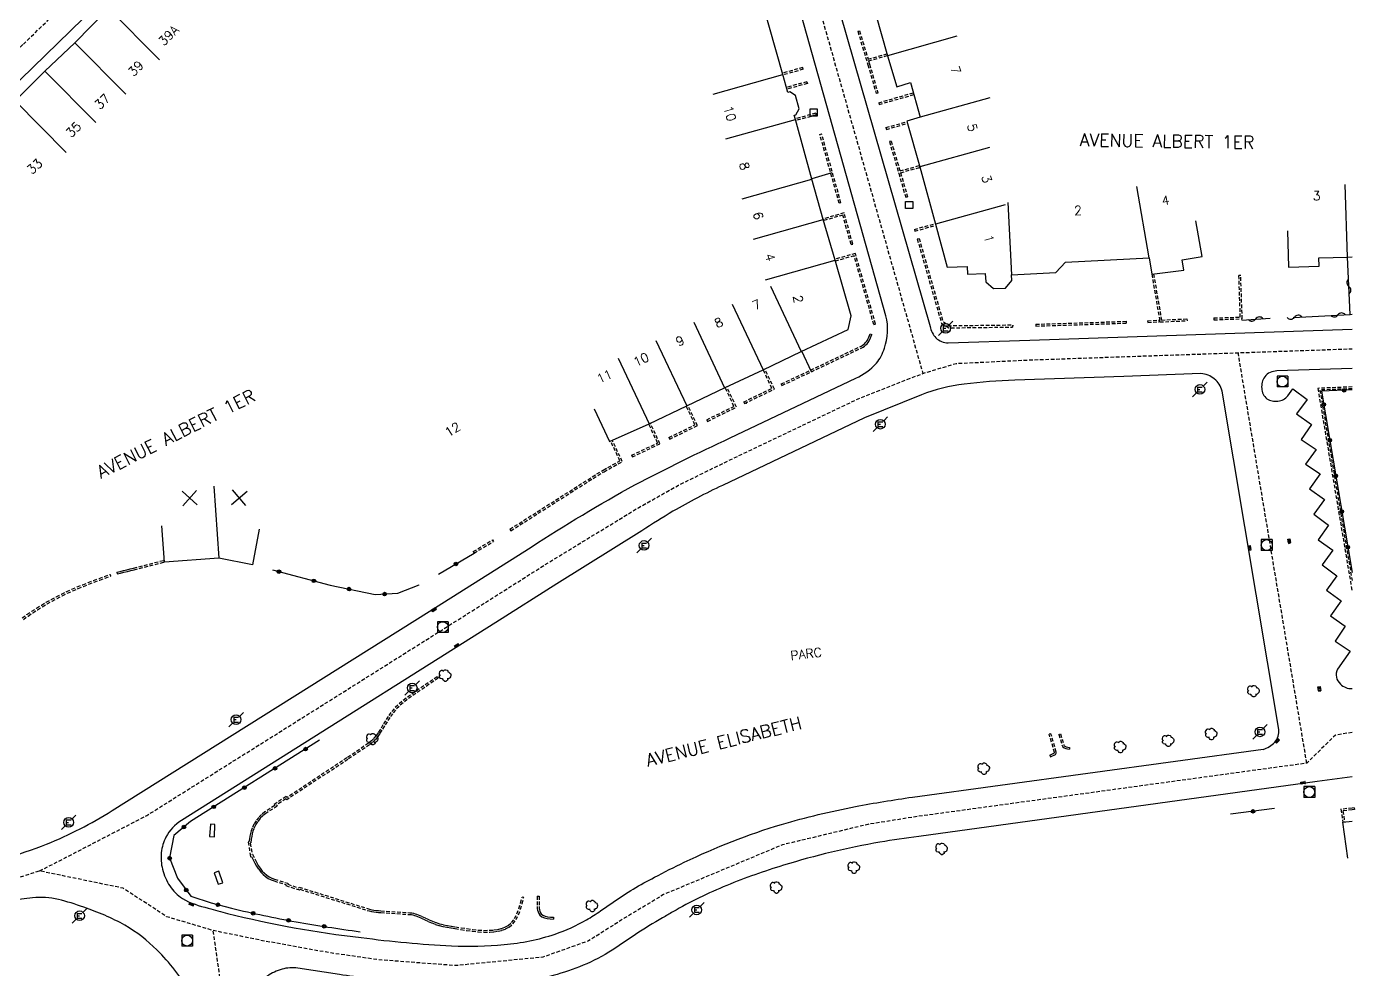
# Model space of a CAD drawing. Header units: millimetres. Extents: x 126000 to 127000, y 153000 to 154000.
# Drawn here: x 126816.8 to 127000.3, y 153657 to 153787.3 of the extents above; entities that cross this region are included whole.
import ezdxf
from ezdxf.enums import TextEntityAlignment as Align

# ---------------------------------------------------------------- set-up
doc = ezdxf.new("R2010")
doc.units = ezdxf.units.MM
doc.linetypes.add('DASHED', pattern=[0.75, 0.5, -0.25])
doc.layers.get('0').update_dxf_attribs({"linetype": 'CONTINUOUS'})
for name, color, linetype in [('W0001', 6, 'DASHED'), ('W0008', 7, 'CONTINUOUS'), ('W0100', 7, 'CONTINUOUS'), ('W0112', 1, 'DASHED'), ('W0300', 7, 'CONTINUOUS'), ('W0310', 3, 'CONTINUOUS'), ('W0322', 7, 'CONTINUOUS'), ('W0400', 7, 'CONTINUOUS'), ('W0420', 7, 'CONTINUOUS'), ('W0471', 7, 'CONTINUOUS'), ('W0984', 7, 'CONTINUOUS'), ('W0989', 7, 'CONTINUOUS'), ('W0991', 7, 'CONTINUOUS'), ('W1102', 7, 'CONTINUOUS')]:
    doc.layers.add(name, color=color, linetype=linetype)
doc.styles.get("Standard").update_dxf_attribs({"font": 'romans.shx', "width": 0.85})

# ---------------------------------------------------------------- blocks, each defined once
blk = doc.blocks.new('t322o')
at = {"color": 0, "linetype": 'Continuous'}
for radius in [0.25, 0.15]:
    blk.add_circle((0, 0), radius, dxfattribs=at)
blk = doc.blocks.new('t310o')
at = {"color": 0, "linetype": 'Continuous'}
for centre, start, end in [((-0.5, 0.38), 216.8699, 323.1304), ((0.5, -0.37), 36.8699, 143.1303)]:
    blk.add_arc(centre, 0.625, start, end, dxfattribs=at)
blk = doc.blocks.new('t991o')
at = {"color": 0, "linetype": 'Continuous'}
for p, q in [((-1, 1), (1, -1)), ((-1, -1), (1, 1))]:
    blk.add_line(p, q, dxfattribs=at)
blk = doc.blocks.new('t112o')
at = {"color": 0, "linetype": 'Continuous'}
for p, q in [((-0.5, 0.5), (0.5, 0.5)), ((-0.5, -0.5), (-0.5, 0.5)), ((0.5, 0.5), (0.5, -0.5)), ((0.5, -0.5), (-0.5, -0.5))]:
    blk.add_line(p, q, dxfattribs=at)
blk = doc.blocks.new('T471')
for p, q in [((-0.333334, 0.333334), (-0.333334, -0.333334)), ((-0.333334, 0.333334), (0.333334, 0.333334)), ((-0.333334, 0), (0, 0)), ((0.500001, 0.500001), (1.000002, 1.000002)), ((-0.500001, -0.500001), (-1.000002, -1.000002)), ((-0.333334, -0.333334), (0.333334, -0.333334))]:
    blk.add_line(p, q)
blk.add_ellipse((0, 0), major_axis=(0.471405, 0.471405), ratio=1, start_param=5.4977871438, end_param=11.780972451)
blk = doc.blocks.new('T420')
for p, q in [((0.75, 0.75), (-0.75, 0.75)), ((-0.75, 0.75), (-0.75, -0.75)), ((0.75, 0.75), (0.75, -0.75)), ((0.75, -0.75), (-0.75, -0.75))]:
    blk.add_line(p, q)
blk.add_ellipse((0, 0), major_axis=(-0.53, 0.53), ratio=1, start_param=3.926991, end_param=10.210176)
blk = doc.blocks.new('T300')
for p, q in [((-0.8, 0.51), (-0.86, 0.34)), ((-0.86, 0.34), (-0.86, 0.17)), ((-0.86, 0.17), (-0.74, 0.06)), ((-0.69, 0.63), (-0.8, 0.51)), ((-0.8, -0.06), (-0.74, 0.06)), ((-0.74, 0.06), (-0.69, 0.11)), ((-0.57, 0.69), (-0.69, 0.63)), ((-0.46, 0.69), (-0.57, 0.69)), ((-0.29, 0.63), (-0.46, 0.69)), ((-0.29, 0.63), (-0.17, 0.74)), ((-0.23, 0.57), (-0.29, 0.63)), ((-0.17, 0.74), (-0.06, 0.8)), ((-0.06, 0.8), (0.06, 0.8)), ((0.06, 0.8), (0.23, 0.74)), ((0.23, 0.74), (0.34, 0.63)), ((0.34, 0.63), (0.4, 0.51)), ((0.46, 0.46), (0.34, 0.46)), ((0.4, 0.51), (0.4, 0.46)), ((0.57, 0.4), (0.46, 0.46)), ((0.57, 0.4), (0.69, 0.29)), ((0.69, 0.29), (0.74, 0.17)), ((0.74, 0.06), (0.69, -0.17)), ((0.74, 0.17), (0.74, 0.06)), ((-0.8, -0.17), (-0.8, -0.06)), ((-0.8, -0.23), (-0.8, -0.17)), ((-0.74, -0.34), (-0.8, -0.23)), ((-0.69, -0.4), (-0.74, -0.34)), ((-0.51, -0.46), (-0.69, -0.4)), ((-0.4, -0.46), (-0.51, -0.46)), ((-0.4, -0.46), (-0.34, -0.46)), ((-0.34, -0.46), (-0.34, -0.4)), ((-0.34, -0.51), (-0.34, -0.46)), ((-0.29, -0.63), (-0.34, -0.51)), ((-0.17, -0.74), (-0.29, -0.63)), ((-0.06, -0.8), (-0.17, -0.74)), ((0.06, -0.8), (-0.06, -0.8)), ((0.17, -0.74), (0.06, -0.8)), ((0.23, -0.69), (0.17, -0.74)), ((0.29, -0.46), (0.23, -0.46)), ((0.29, -0.63), (0.23, -0.69)), ((0.46, -0.4), (0.29, -0.46)), ((0.34, -0.51), (0.29, -0.63)), ((0.34, -0.51), (0.34, -0.46)), ((0.57, -0.34), (0.46, -0.4)), ((0.63, -0.29), (0.57, -0.34)), ((0.69, -0.17), (0.63, -0.29))]:
    blk.add_line(p, q)
blk = doc.blocks.new('T400')
for p, q in [((-0.15, 0.3), (0.15, 0.3)), ((-0.15, -0.25), (-0.15, 0.3)), ((-0.15, 0.15), (0.15, 0.15)), ((-0.15, 0), (0.15, 0)), ((0.15, 0.3), (0.15, -0.25)), ((-0.15, -0.15), (0.15, -0.15)), ((-0.15, -0.25), (-0.15, -0.3)), ((-0.15, -0.3), (0.15, -0.3)), ((0.15, -0.3), (0.15, -0.25))]:
    blk.add_line(p, q)

msp = doc.modelspace()

# ---------------------------------------------------------------- linework, layer by layer
at = {"layer": 'W0001'}
msp.add_lwpolyline([(126737.63, 153715.84), (126746.59, 153722.92), (126753.47, 153727.41), (126759.89, 153731.78), (126772.96, 153742.75), (126784.72, 153754.01), (126801.43, 153770.26), (126816.33, 153784.82), (126832.02, 153800.09), (126843.35, 153810.89), (126850.96, 153817.35), (126865.5, 153827.41), (126875.75, 153832.81), (126902.48, 153844.99), (126909.99, 153847.69), (126927.18, 153854.36), (126932.49, 153855.73), (126949.02, 153858.15), (126949.02, 153858.15)], dxfattribs=at)
at = {"layer": 'W0001', "flags": 128}
for points in [[(126915.57, 153827.74), (126938.62, 153746.55), (126940.66, 153739.34), (126940.66, 153739.34)], [(126818.58, 153670.61), (126833.38, 153678.27), (126861.53, 153695.94), (126877.04, 153705.7), (126888.3, 153712.83), (126901.34, 153720.79), (126906.9, 153723.91), (126913.5, 153727.15), (126931.99, 153735.96), (126940.66, 153739.34), (126945.26, 153740.72), (126954.43, 153741.17), (126967.28, 153741.62), (126984.25, 153742.2), (127000, 153742.75)], [(126993.74, 153685.51), (126984.97, 153737.89), (126984.25, 153742.2), (126984.25, 153742.2)], [(127000, 153689.74), (126997.7, 153689.39), (126993.74, 153685.51), (126991.45, 153685.19), (126939.66, 153678.1), (126933.05, 153677.04), (126921.27, 153674.22), (126904.83, 153667.35), (126899.4, 153664.08), (126894.45, 153660.94), (126888.12, 153658.7), (126876.09, 153657.54), (126865.43, 153658.34), (126858.65, 153659.31), (126849.41, 153660.98), (126842.58, 153662.38), (126836.14, 153664.3), (126830.12, 153668.23), (126818.58, 153670.61), (126815.59, 153669.64), (126798.01, 153667.35), (126798.01, 153667.35)], [(126847.95, 153624.7), (126844.63, 153648), (126842.58, 153662.38), (126842.58, 153662.38)]]:
    msp.add_lwpolyline(points, dxfattribs=at)
at = {"layer": 'W0008'}
msp.add_lwpolyline([(126912.87, 153827.97), (126907.8, 153839.41, 0.0584), (126907, 153841.09, 0.1471), (126905.8, 153841.95, 0.183), (126903.27, 153841.71), (126886.9, 153834.41, 0.0058), (126877.96, 153830.35, 0.0137), (126870.96, 153826.82, 0.0209), (126862.31, 153821.64, 0.0199), (126854.12, 153815.78, 0.0022), (126853.16, 153815.03, 0.0194), (126843.73, 153806.95, 0.0064), (126838.4, 153801.86), (126812.45, 153776.58)], format="xyb", dxfattribs=at)
at = {"layer": 'W0008', "flags": 128}
for points in [[(126797.71, 153670.12), (126807.96, 153671.4, 0.0275), (126813.56, 153672.38, 0.0367), (126819.55, 153674.31, 0.0446), (126828.59, 153678.95), (126872.44, 153706.46), (126886.51, 153715.36, -0.0176), (126900.85, 153723.95, -0.0122), (126914.05, 153730.43), (126931.4, 153738.69, 0.109), (126934.26, 153740.74, 0.0905), (126935.35, 153742.82, 0.1486), (126935.57, 153747.28), (126912.87, 153827.97), (126912.87, 153827.97)], [(126918.26, 153827.51), (126922.4, 153812.76), (126941.66, 153745.82, 0.1275), (126942.48, 153744.25, 0.1987), (126944.15, 153743.58), (126955.47, 153743.93), (127000, 153745.45)], [(126987.7, 153687.39, 0.1126), (126989.31, 153688.39, 0.2136), (126989.86, 153690.17), (126982.03, 153736.91, 0.1765), (126980.95, 153738.59, 0.1769), (126979.09, 153739.31), (126968.45, 153738.92), (126953.39, 153738.4, 0.0262), (126946.38, 153737.86, 0.0609), (126940.46, 153736.39), (126932.59, 153733.22), (126912.95, 153723.87, 0.022), (126906.13, 153720.3, 0.0063), (126901.82, 153717.62), (126890.09, 153710.3), (126881.65, 153704.94), (126850.61, 153685.43), (126838.17, 153677.59, 0.1306), (126836.04, 153675.3, 0.0955), (126835.4, 153673.14, 0.0845), (126835.56, 153670.86, 0.0893), (126836.58, 153668.54, 0.1005), (126838.33, 153666.8, 0.078), (126841.9, 153665.49, -0.0011), (126844.56, 153664.76, 0.0344), (126863.04, 153661.42, 0.0224), (126875.53, 153660.28, 0.0328), (126882.79, 153660.44, 0.0588), (126889.84, 153661.89, 0.0482), (126894.18, 153663.86, 0.0227), (126896.1, 153665.09), (126897.84, 153666.32, -0.0314), (126903.56, 153669.74, -0.0107), (126907.69, 153671.82, -0.0391), (126921.14, 153677.05, -0.0243), (126931.35, 153679.5, -0.0139), (126939.23, 153680.81), (126987.71, 153687.44), (126987.71, 153687.44)], [(127000, 153740.04), (126989.6, 153739.69, 0.2223), (126987.92, 153738.88, 0.1781), (126987.51, 153737.28, 0.2102), (126988.21, 153735.85, 0.1936), (126989.75, 153735.52, 0.1949), (126991.11, 153736.24), (126991.83, 153737.21), (126993.81, 153735.76), (126992.33, 153733.74), (126994.41, 153732.27), (126992.95, 153730.22), (126995.05, 153728.85), (126993.57, 153726.8), (126995.6, 153725.46), (126994.13, 153723.42), (126996.18, 153721.93), (126994.72, 153719.88), (126996.75, 153718.4), (126995.31, 153716.34), (126997.32, 153714.95), (126995.87, 153712.89), (126997.87, 153711.39), (126996.48, 153709.4), (126998.49, 153707.93), (126997.03, 153705.85), (126999.02, 153704.43), (126997.65, 153702.38), (126999.72, 153700.97), (126997.98, 153698.51, 0.3319), (126998.39, 153696.42, 0.208716), (127000, 153695.82)], [(127000, 153683.6), (126995.18, 153682.95), (126940.09, 153675.39, 0.0082), (126934.74, 153674.59, 0.0323), (126921.41, 153671.4, 0.0232), (126913.56, 153668.61, 0.0331), (126906.1, 153664.96, 0.0026), (126904.69, 153664.13, 0.0152), (126900.95, 153661.84), (126898.7, 153660.31, -0.039), (126894.71, 153658.02, -0.0675), (126886.39, 153655.51, -0.0429), (126876.66, 153654.81, -0.0247), (126867.81, 153655.27, -0.0129), (126860.02, 153656.31), (126854.26, 153657.2, 0.1067), (126852.09, 153657.04, 0.0804), (126850.06, 153656.09, 0.1301), (126847.78, 153653.5, 0.1483), (126847.16, 153649.84), (126850.65, 153625.04), (126850.65, 153625.04)], [(126845.25, 153624.36), (126842.1, 153646.17, 0.0938), (126839.32, 153653.8, 0.0691), (126834.8, 153659.7, 0.062), (126830.38, 153663.11, 0.0464), (126824.67, 153665.6, 0.0313), (126821.17, 153666.67, 0.0844), (126817.61, 153666.9), (126798.32, 153664.58), (126798.32, 153664.58)]]:
    msp.add_lwpolyline(points, format="xyb", dxfattribs=at)
at = {"layer": 'W0100'}
msp.add_lwpolyline([(126911.41, 153827.65, -0.008), (126909.46, 153830.31, -0.036), (126906.89, 153834.53), (126903.87, 153840.54), (126903.59, 153841.08), (126895.77, 153836.37), (126892.14, 153834.99), (126883.68, 153831.43), (126878.5, 153829.4), (126873.18, 153826.8), (126866.64, 153823.34), (126860.78, 153819.32), (126855.13, 153815.48), (126855.68, 153814.68), (126850.49, 153810.62), (126844.81, 153806.1), (126836.87, 153798.47), (126832.77, 153794.39), (126828.09, 153789.77), (126823.47, 153785.03), (126819.32, 153781.1), (126815.2, 153776.98), (126815.2, 153776.98)], format="xyb", dxfattribs=at)
at = {"layer": 'W0100', "flags": 128}
for points in [[(126913.34, 153737.39), (126918.58, 153739.86), (126923.84, 153742.36), (126930.34, 153745.39), (126930.77, 153747.29), (126928.53, 153754.99), (126926.88, 153760.6), (126925.32, 153766.18), (126923.05, 153774.44), (126922.89, 153775.02), (126923.11, 153775.08), (126923.59, 153775.88), (126923.07, 153777.75), (126922.26, 153778.23), (126922.01, 153778.16), (126921.31, 153780.65), (126917.62, 153793.67), (126916.01, 153799.33), (126911.2, 153797.97), (126911.2, 153797.97)], [(126934.14, 153789.06), (126935.76, 153783.23), (126937.09, 153778.95), (126938.95, 153779.51), (126940.3, 153774.75), (126938.43, 153774.21), (126940.23, 153767.86), (126942.4, 153759.97), (126944.05, 153754.03), (126946.79, 153754.1), (126946.83, 153753.05), (126949.3, 153753.16), (126949.37, 153751.99), (126950.45, 153751.06), (126952.07, 153751.14), (126952.96, 153752.17), (126952.92, 153752.96), (126959.03, 153753.27), (126960.38, 153754.71), (126971.93, 153755.29), (126972.31, 153753.04), (126976.75, 153753.62), (126976.52, 153755.02), (126979.26, 153755.48), (126978.41, 153760.41), (126978.41, 153760.41)], [(126991.05, 153759.03), (126991.23, 153754.03), (126995.46, 153754.18), (126995.42, 153755.32), (126999.38, 153755.42), (127000, 153755.44)], [(126895.23, 153734.46), (126897.35, 153729.93), (126902.82, 153732.38), (126908.03, 153734.86), (126913.34, 153737.39)], [(126848.95, 153717.81), (126847.99, 153712.9), (126843.34, 153713.81), (126835.83, 153713.29), (126835.48, 153718.28), (126835.48, 153718.28)], [(126842.82, 153677.02), (126842.18, 153677.06), (126842.07, 153675.36), (126842.76, 153675.32), (126842.82, 153677.02), (126842.82, 153677.02)], [(126999.39, 153672.38), (126998.72, 153677.34), (127000, 153677.51)], [(126843.27, 153668.77), (126843.9, 153668.99), (126843.35, 153670.6), (126842.71, 153670.37), (126843.27, 153668.77), (126843.27, 153668.77)]]:
    msp.add_lwpolyline(points, dxfattribs=at)
at = {"layer": 'W0112'}
for p, q in [((126931.67, 153786.6), (126933.07, 153781.99)), ((126931.91, 153786.67), (126933.1, 153782.75)), ((126933.17, 153782.51), (126933.31, 153782.06)), ((126924.07, 153781.6), (126921.27, 153780.81)), ((126924.14, 153781.36), (126921.33, 153780.57)), ((126933.07, 153781.99), (126934.22, 153777.99)), ((126933.31, 153782.06), (126934.46, 153778.06)), ((126924.63, 153779.64), (126921.82, 153778.86)), ((126924.7, 153779.4), (126921.88, 153778.61)), ((126934.56, 153776.74), (126939.35, 153778.1)), ((126934.63, 153776.5), (126939.42, 153777.86)), ((126925.86, 153775.29), (126923.04, 153774.5)), ((126925.93, 153775.05), (126923.1, 153774.26)), ((126935.56, 153773.3), (126938.46, 153774.12)), ((126935.63, 153773.05), (126938.53, 153773.88)), ((126929.11, 153762.84), (126926.43, 153772.36)), ((126929.35, 153762.9), (126926.67, 153772.43)), ((126936.28, 153771.44), (126937.51, 153767.31)), ((126936.04, 153771.37), (126937.34, 153767)), ((126937.51, 153767.31), (126940.15, 153768.05)), ((126937.58, 153767.07), (126940.22, 153767.8)), ((126937.34, 153767), (126938.3, 153763.68)), ((126937.58, 153767.07), (126938.54, 153763.75)), ((126929.77, 153761.52), (126926.91, 153760.69)), ((126929.6, 153761.21), (126926.97, 153760.45)), ((126930.74, 153757.16), (126929.6, 153761.21)), ((126930.98, 153757.22), (126929.77, 153761.52)), ((126939.49, 153759.24), (126942.38, 153760.04)), ((126939.55, 153759), (126942.45, 153759.8)), ((126939.9, 153757.93), (126943.25, 153746.3)), ((126940.14, 153758), (126943.46, 153746.46)), ((126931.34, 153755.91), (126928.52, 153755.1)), ((126931.17, 153755.6), (126928.59, 153754.86)), ((126933.89, 153746.09), (126931.17, 153755.6)), ((126934.13, 153746.16), (126931.34, 153755.91)), ((126972.31, 153753.04), (126973.44, 153746.46)), ((126972.56, 153753.07), (126973.65, 153746.72)), ((126984.55, 153747.12), (126984.36, 153752.87)), ((126984.81, 153746.88), (126984.61, 153752.88)), ((126956.27, 153746.13), (126968.76, 153746.54)), ((126956.28, 153745.88), (126968.76, 153746.29)), ((126971.74, 153746.63), (126973.31, 153746.72)), ((126971.76, 153746.38), (126973.32, 153746.47)), ((126973.44, 153746.46), (126977.18, 153746.62)), ((126973.65, 153746.72), (126977.17, 153746.87)), ((126980.9, 153747), (126984.55, 153747.12)), ((126980.91, 153746.75), (126984.81, 153746.88)), ((126932.89, 153743.77), (126933.01, 153743.96)), ((126933.01, 153743.96), (126933.12, 153744.16)), ((126933.12, 153744.16), (126933.22, 153744.37)), ((126933.22, 153744.37), (126933.31, 153744.59)), ((126933.23, 153743.83), (126933.34, 153744.05)), ((126933.31, 153744.59), (126933.4, 153744.81)), ((126933.34, 153744.05), (126933.45, 153744.27)), ((126933.45, 153744.27), (126933.54, 153744.49)), ((126933.54, 153744.49), (126933.63, 153744.72)), ((126925.16, 153739.8), (126932.12, 153743.1)), ((126925.26, 153739.58), (126932.23, 153742.87)), ((126932.12, 153743.1), (126932.3, 153743.2)), ((126932.23, 153742.87), (126932.43, 153742.99)), ((126932.3, 153743.2), (126932.47, 153743.32)), ((126932.43, 153742.99), (126932.62, 153743.12)), ((126932.47, 153743.32), (126932.62, 153743.45)), ((126932.62, 153743.45), (126932.76, 153743.61)), ((126932.62, 153743.12), (126932.8, 153743.27)), ((126932.76, 153743.61), (126932.89, 153743.77)), ((126932.8, 153743.27), (126932.96, 153743.45)), ((126932.96, 153743.45), (126933.1, 153743.63)), ((126933.1, 153743.63), (126933.23, 153743.83)), ((126919.8, 153737.27), (126918.59, 153739.87)), ((126920.14, 153737.16), (126918.81, 153739.98)), ((126921.09, 153737.89), (126925.16, 153739.8)), ((126921.19, 153737.67), (126925.26, 153739.58)), ((126914.56, 153734.79), (126913.34, 153737.39)), ((126914.89, 153734.68), (126913.57, 153737.5)), ((126915.91, 153735.41), (126919.8, 153737.27)), ((126916.01, 153735.19), (126920.14, 153737.16)), ((127000, 153737.48), (126995.26, 153737.28)), ((126995.26, 153737.28), (127000, 153709.23)), ((127000, 153737.23), (126995.55, 153737.05)), ((126995.55, 153737.05), (127000, 153710.73)), ((126909.17, 153732.25), (126907.96, 153734.83)), ((126909.5, 153732.13), (126908.19, 153734.93)), ((126910.79, 153732.95), (126914.56, 153734.79)), ((126916.02, 153735.2), (126916.01, 153735.19)), ((126916.26, 153735.17), (126916.26, 153735.15)), ((126910.9, 153732.72), (126914.89, 153734.68)), ((126904, 153729.74), (126902.77, 153732.36)), ((126904.33, 153729.62), (126902.99, 153732.47)), ((126905.57, 153730.49), (126909.17, 153732.25)), ((126905.68, 153730.27), (126909.5, 153732.13)), ((126898.79, 153727.28), (126897.51, 153730)), ((126899.12, 153727.17), (126897.74, 153730.1)), ((126900.4, 153728.03), (126904, 153729.74)), ((126900.51, 153727.8), (126904.33, 153729.62)), ((126894.34, 153724.66), (126896.48, 153725.99)), ((126894.47, 153724.45), (126896.6, 153725.77)), ((126896.48, 153725.99), (126898.79, 153727.28)), ((126896.6, 153725.77), (126899.12, 153727.17)), ((126883.58, 153717.82), (126894.34, 153724.66)), ((126883.71, 153717.61), (126894.47, 153724.45)), ((126878.52, 153714.73), (126881.19, 153716.35)), ((126878.65, 153714.52), (126881.32, 153716.14)), ((126831.57, 153712.46), (126835.76, 153713.53)), ((126831.63, 153712.22), (126835.83, 153713.29)), ((126826.04, 153710.74), (126826.8, 153711.02)), ((126826.8, 153711.02), (126827.55, 153711.3)), ((126826.89, 153710.79), (126827.64, 153711.07)), ((126827.55, 153711.3), (126828.31, 153711.58)), ((126827.64, 153711.07), (126828.4, 153711.35)), ((126829.26, 153711.89), (126829.72, 153712)), ((126829.32, 153711.64), (126829.78, 153711.76)), ((126829.72, 153712), (126830.18, 153712.11)), ((126829.78, 153711.76), (126830.24, 153711.87)), ((126830.18, 153712.11), (126830.65, 153712.23)), ((126830.24, 153711.87), (126830.71, 153711.98)), ((126830.65, 153712.23), (126831.11, 153712.34)), ((126830.71, 153711.98), (126831.17, 153712.1)), ((126831.11, 153712.34), (126831.57, 153712.46)), ((126831.17, 153712.1), (126831.63, 153712.22)), ((126821.59, 153708.86), (126822.32, 153709.2)), ((126822.32, 153709.2), (126823.05, 153709.53)), ((126822.42, 153708.98), (126823.15, 153709.3)), ((126823.05, 153709.53), (126823.79, 153709.85)), ((126823.15, 153709.3), (126823.89, 153709.62)), ((126823.79, 153709.85), (126824.54, 153710.16)), ((126823.89, 153709.62), (126824.63, 153709.92)), ((126824.54, 153710.16), (126825.29, 153710.45)), ((126824.63, 153709.92), (126825.38, 153710.22)), ((126825.29, 153710.45), (126826.04, 153710.74)), ((126825.38, 153710.22), (126826.13, 153710.51)), ((126826.13, 153710.51), (126826.89, 153710.79)), ((126818.15, 153706.91), (126818.82, 153707.33)), ((126818.82, 153707.33), (126819.49, 153707.73)), ((126818.95, 153707.12), (126819.62, 153707.52)), ((126819.49, 153707.73), (126820.18, 153708.12)), ((126819.62, 153707.52), (126820.3, 153707.9)), ((126820.18, 153708.12), (126820.87, 153708.49)), ((126820.3, 153707.9), (126820.99, 153708.27)), ((126820.87, 153708.49), (126821.59, 153708.86)), ((126820.99, 153708.27), (126821.7, 153708.63)), ((126821.7, 153708.63), (126822.42, 153708.98)), ((126816.19, 153705.58), (126816.83, 153706.03)), ((126816.33, 153705.37), (126816.98, 153705.83)), ((126816.83, 153706.03), (126817.49, 153706.48)), ((126816.98, 153705.83), (126817.62, 153706.27)), ((126817.49, 153706.48), (126818.15, 153706.91)), ((126817.62, 153706.27), (126818.28, 153706.7)), ((126818.28, 153706.7), (126818.95, 153707.12)), ((126873.53, 153697.45), (126870.46, 153695.34)), ((126873.67, 153697.25), (126870.6, 153695.13)), ((126869.24, 153694.48), (126868.65, 153694.02)), ((126869.84, 153694.91), (126869.24, 153694.48)), ((126869.99, 153694.71), (126869.39, 153694.28)), ((126870.46, 153695.34), (126869.84, 153694.91)), ((126870.6, 153695.13), (126869.99, 153694.71)), ((126867.15, 153692.49), (126866.76, 153691.94)), ((126867.58, 153693.01), (126867.15, 153692.49)), ((126867.77, 153692.84), (126867.35, 153692.34)), ((126868.09, 153693.53), (126867.58, 153693.01)), ((126868.26, 153693.35), (126867.77, 153692.84)), ((126868.65, 153694.02), (126868.09, 153693.53)), ((126868.81, 153693.83), (126868.26, 153693.35)), ((126869.39, 153694.28), (126868.81, 153693.83)), ((126866.04, 153690.78), (126865.68, 153690.19)), ((126866.25, 153690.65), (126865.89, 153690.06)), ((126866.39, 153691.37), (126866.04, 153690.78)), ((126866.61, 153691.23), (126866.25, 153690.65)), ((126866.76, 153691.94), (126866.39, 153691.37)), ((126866.97, 153691.8), (126866.61, 153691.23)), ((126867.35, 153692.34), (126866.97, 153691.8)), ((126864.79, 153688.93), (126864.44, 153688.57)), ((126865.11, 153689.33), (126864.79, 153688.93)), ((126865.31, 153689.18), (126864.98, 153688.76)), ((126865.4, 153689.75), (126865.11, 153689.33)), ((126865.61, 153689.61), (126865.31, 153689.18)), ((126865.68, 153690.19), (126865.4, 153689.75)), ((126865.89, 153690.06), (126865.61, 153689.61)), ((126958.87, 153686.97), (126958.13, 153689.5)), ((126959.11, 153687.04), (126958.37, 153689.57)), ((126959.46, 153689.47), (126959.92, 153687.93)), ((126959.7, 153689.54), (126960.16, 153688.01)), ((126864.04, 153688.25), (126861.06, 153686.24)), ((126864.18, 153688.05), (126861.2, 153686.04)), ((126864.44, 153688.57), (126864.04, 153688.25)), ((126864.61, 153688.38), (126864.18, 153688.05)), ((126864.98, 153688.76), (126864.61, 153688.38)), ((126958.87, 153686.95), (126958.87, 153686.97)), ((126959.1, 153686.87), (126959.11, 153687.04)), ((126959.92, 153687.93), (126960.02, 153687.75)), ((126960.02, 153687.75), (126960.19, 153687.62)), ((126960.16, 153688.01), (126960.21, 153687.92)), ((126960.19, 153687.62), (126960.41, 153687.53)), ((126960.21, 153687.92), (126960.31, 153687.84)), ((126960.31, 153687.84), (126960.48, 153687.77)), ((126960.41, 153687.53), (126960.65, 153687.47)), ((126960.48, 153687.77), (126960.7, 153687.72)), ((126960.65, 153687.47), (126960.92, 153687.42)), ((126960.7, 153687.72), (126960.96, 153687.67)), ((126861.2, 153686.03), (126852.73, 153680.43)), ((126861.06, 153686.24), (126852.78, 153680.76)), ((126958.24, 153686.63), (126958.49, 153686.73)), ((126958.32, 153686.4), (126958.58, 153686.5)), ((126958.49, 153686.73), (126958.7, 153686.82)), ((126958.58, 153686.5), (126958.82, 153686.6)), ((126958.7, 153686.82), (126958.83, 153686.91)), ((126958.82, 153686.6), (126959, 153686.72)), ((126958.83, 153686.91), (126958.87, 153686.95)), ((126959, 153686.72), (126959.1, 153686.87)), ((126851.07, 153679.65), (126849.73, 153678.78)), ((126852.66, 153680.9), (126850.98, 153679.78)), ((126850.98, 153679.78), (126851.07, 153679.65)), ((126852.62, 153680.57), (126851.33, 153679.72)), ((126851.33, 153679.72), (126851.42, 153679.58)), ((126852.73, 153680.43), (126852.62, 153680.57)), ((126852.78, 153680.76), (126852.66, 153680.9)), ((126848.86, 153678.02), (126848.5, 153677.56)), ((126849.05, 153677.85), (126848.7, 153677.41)), ((126849.27, 153678.43), (126848.86, 153678.02)), ((126849.44, 153678.24), (126849.05, 153677.85)), ((126849.73, 153678.78), (126849.27, 153678.43)), ((126849.87, 153678.57), (126849.44, 153678.24)), ((126851.42, 153679.58), (126849.87, 153678.57)), ((127000, 153679.3), (126998.45, 153679.14)), ((126998.45, 153679.14), (126998.72, 153677.34)), ((127000, 153679.05), (126998.73, 153678.92)), ((126998.73, 153678.92), (126998.97, 153677.38)), ((127000.3, 153679.34), (127000, 153679.3)), ((127000.32, 153679.09), (127000, 153679.05)), ((126847.83, 153676.16), (126847.73, 153675.79)), ((126847.95, 153676.53), (126847.83, 153676.16)), ((126848.19, 153677.06), (126847.95, 153676.53)), ((126848.07, 153676.09), (126847.98, 153675.73)), ((126848.19, 153676.44), (126848.07, 153676.09)), ((126848.5, 153677.56), (126848.19, 153677.06)), ((126848.41, 153676.94), (126848.19, 153676.44)), ((126848.7, 153677.41), (126848.41, 153676.94)), ((126847.52, 153674.64), (126847.42, 153674.61)), ((126847.42, 153674.61), (126847.73, 153672.57)), ((126847.59, 153675.03), (126847.52, 153674.64)), ((126847.65, 153675.41), (126847.59, 153675.03)), ((126847.73, 153675.79), (126847.65, 153675.41)), ((126847.75, 153674.45), (126847.7, 153674.44)), ((126847.7, 153674.44), (126847.94, 153672.9)), ((126847.83, 153674.99), (126847.75, 153674.45)), ((126847.9, 153675.36), (126847.83, 153674.99)), ((126847.98, 153675.73), (126847.9, 153675.36)), ((126847.73, 153672.57), (126847.88, 153672.62)), ((126847.88, 153672.62), (126848.1, 153672.16)), ((126847.94, 153672.9), (126848.01, 153672.92)), ((126848.01, 153672.92), (126848.32, 153672.27)), ((126848.1, 153672.16), (126848.33, 153671.7)), ((126848.32, 153672.27), (126848.55, 153671.82)), ((126848.33, 153671.7), (126848.58, 153671.26)), ((126848.55, 153671.82), (126848.79, 153671.39)), ((126848.58, 153671.26), (126848.86, 153670.84)), ((126848.79, 153671.39), (126849.06, 153670.98)), ((126848.86, 153670.84), (126849.17, 153670.44)), ((126849.06, 153670.98), (126849.36, 153670.6)), ((126849.36, 153670.6), (126849.65, 153670.3)), ((126849.17, 153670.44), (126849.48, 153670.12)), ((126849.48, 153670.12), (126849.82, 153669.84)), ((126849.65, 153670.3), (126849.97, 153670.04)), ((126849.82, 153669.84), (126850.18, 153669.59)), ((126849.97, 153670.04), (126850.31, 153669.8)), ((126850.18, 153669.59), (126850.57, 153669.38)), ((126850.31, 153669.8), (126850.68, 153669.61)), ((126850.57, 153669.38), (126850.98, 153669.23)), ((126850.68, 153669.61), (126851.05, 153669.47)), ((126850.98, 153669.23), (126852.61, 153668.73)), ((126851.05, 153669.47), (126852.88, 153668.91)), ((126852.61, 153668.73), (126852.6, 153668.59)), ((126852.88, 153668.91), (126852.87, 153668.77)), ((126852.87, 153668.77), (126854.4, 153668.28)), ((126852.6, 153668.59), (126854.52, 153667.98)), ((126854.4, 153668.28), (126854.44, 153668.38)), ((126854.44, 153668.38), (126864.2, 153665.33)), ((126854.52, 153667.98), (126854.57, 153668.08)), ((126854.57, 153668.08), (126864.12, 153665.09)), ((126885.05, 153666.18), (126885.27, 153667)), ((126885.29, 153666.11), (126885.51, 153666.93)), ((126887.36, 153667.13), (126887.36, 153665.7)), ((126887.61, 153667.13), (126887.61, 153665.7)), ((126864.12, 153665.09), (126864.44, 153665.01)), ((126864.2, 153665.33), (126864.49, 153665.25)), ((126864.44, 153665.01), (126864.76, 153664.95)), ((126864.49, 153665.25), (126864.79, 153665.2)), ((126864.76, 153664.95), (126865.08, 153664.91)), ((126864.79, 153665.2), (126865.11, 153665.16)), ((126865.11, 153665.16), (126865.43, 153665.13)), ((126865.43, 153665.13), (126865.75, 153665.11)), ((126865.75, 153665.11), (126869.77, 153664.85)), ((126884.55, 153664.67), (126884.82, 153665.4)), ((126884.77, 153664.57), (126885.06, 153665.32)), ((126884.82, 153665.4), (126885.05, 153666.18)), ((126885.06, 153665.32), (126885.29, 153666.11)), ((126887.36, 153665.7), (126887.37, 153665.45)), ((126887.37, 153665.45), (126887.42, 153665.2)), ((126887.42, 153665.2), (126887.49, 153664.95)), ((126887.49, 153664.95), (126887.6, 153664.73)), ((126887.61, 153665.7), (126887.62, 153665.48)), ((126887.62, 153665.48), (126887.66, 153665.26)), ((126887.66, 153665.26), (126887.73, 153665.04)), ((126887.73, 153665.04), (126887.82, 153664.85)), ((126865.08, 153664.91), (126865.41, 153664.89)), ((126865.41, 153664.89), (126865.73, 153664.86)), ((126865.73, 153664.86), (126869.76, 153664.6)), ((126869.76, 153664.6), (126869.97, 153664.58)), ((126869.77, 153664.85), (126870.01, 153664.83)), ((126869.97, 153664.58), (126870.19, 153664.54)), ((126870.01, 153664.83), (126870.25, 153664.78)), ((126870.19, 153664.54), (126870.4, 153664.48)), ((126870.25, 153664.78), (126870.47, 153664.71)), ((126870.4, 153664.48), (126870.6, 153664.4)), ((126870.47, 153664.71), (126870.69, 153664.64)), ((126870.6, 153664.4), (126870.81, 153664.33)), ((126870.69, 153664.64), (126870.9, 153664.56)), ((126870.81, 153664.33), (126871.31, 153664.11)), ((126870.9, 153664.56), (126871.42, 153664.34)), ((126871.31, 153664.11), (126871.81, 153663.88)), ((126871.42, 153664.34), (126871.91, 153664.11)), ((126871.81, 153663.88), (126872.3, 153663.65)), ((126871.91, 153664.11), (126872.41, 153663.88)), ((126872.3, 153663.65), (126872.8, 153663.43)), ((126872.41, 153663.88), (126872.89, 153663.66)), ((126872.8, 153663.43), (126873.3, 153663.24)), ((126872.89, 153663.66), (126873.38, 153663.48)), ((126873.3, 153663.24), (126873.83, 153663.08)), ((126873.38, 153663.48), (126873.89, 153663.32)), ((126873.89, 153663.32), (126874.42, 153663.19)), ((126874.42, 153663.19), (126874.96, 153663.08)), ((126883.33, 153663.06), (126883.82, 153663.48)), ((126883.47, 153662.85), (126884, 153663.32)), ((126883.82, 153663.48), (126884.22, 153664.03)), ((126884, 153663.32), (126884.43, 153663.9)), ((126884.22, 153664.03), (126884.55, 153664.67)), ((126884.43, 153663.9), (126884.77, 153664.57)), ((126887.6, 153664.73), (126887.74, 153664.53)), ((126887.74, 153664.53), (126888.02, 153664.3)), ((126887.82, 153664.85), (126887.93, 153664.7)), ((126887.93, 153664.7), (126888.15, 153664.51)), ((126888.02, 153664.3), (126888.36, 153664.14)), ((126888.15, 153664.51), (126888.44, 153664.38)), ((126888.36, 153664.14), (126888.75, 153664.05)), ((126888.44, 153664.38), (126888.79, 153664.3)), ((126888.75, 153664.05), (126889.17, 153664)), ((126888.79, 153664.3), (126889.2, 153664.25)), ((126889.17, 153664), (126889.61, 153663.97)), ((126889.2, 153664.25), (126889.63, 153664.22)), ((126873.83, 153663.08), (126874.37, 153662.95)), ((126874.37, 153662.95), (126874.91, 153662.84)), ((126874.91, 153662.84), (126875.46, 153662.74)), ((126874.96, 153663.08), (126875.5, 153662.99)), ((126875.46, 153662.74), (126876.01, 153662.66)), ((126875.5, 153662.99), (126876.05, 153662.9)), ((126876.01, 153662.66), (126876.8, 153662.52)), ((126876.05, 153662.9), (126876.85, 153662.77)), ((126876.8, 153662.52), (126877.59, 153662.4)), ((126876.85, 153662.77), (126877.63, 153662.65)), ((126877.59, 153662.4), (126878.38, 153662.29)), ((126877.63, 153662.65), (126878.41, 153662.54)), ((126878.38, 153662.29), (126879.18, 153662.21)), ((126878.41, 153662.54), (126879.2, 153662.45)), ((126879.18, 153662.21), (126879.98, 153662.16)), ((126879.2, 153662.45), (126879.99, 153662.41)), ((126879.98, 153662.16), (126880.81, 153662.17)), ((126879.99, 153662.41), (126880.79, 153662.42)), ((126880.79, 153662.42), (126881.35, 153662.46)), ((126880.81, 153662.17), (126881.38, 153662.21)), ((126881.35, 153662.46), (126881.9, 153662.54)), ((126881.38, 153662.21), (126881.95, 153662.29)), ((126881.9, 153662.54), (126882.42, 153662.66)), ((126881.95, 153662.29), (126882.49, 153662.42)), ((126882.42, 153662.66), (126882.9, 153662.83)), ((126882.49, 153662.42), (126883, 153662.6)), ((126882.9, 153662.83), (126883.33, 153663.06)), ((126883, 153662.6), (126883.47, 153662.85))]:
    msp.add_line(p, q, dxfattribs=at)
for points in [[(126931.67, 153786.6), (126931.91, 153786.67)], [(126921.33, 153780.57), (126921.27, 153780.81)], [(126924.14, 153781.36), (126924.07, 153781.6)], [(126921.82, 153778.86), (126921.88, 153778.61)], [(126924.63, 153779.64), (126924.7, 153779.4)], [(126934.46, 153778.06), (126934.22, 153777.99)], [(126925.86, 153775.29), (126925.93, 153775.05)], [(126934.56, 153776.74), (126934.63, 153776.5)], [(126923.04, 153774.5), (126923.1, 153774.26)], [(126935.56, 153773.3), (126935.63, 153773.05)], [(126926.43, 153772.36), (126926.67, 153772.43)], [(126936.28, 153771.44), (126936.04, 153771.37)], [(126940.15, 153768.05), (126940.22, 153767.8)], [(126929.35, 153762.9), (126929.11, 153762.84)], [(126938.3, 153763.68), (126938.54, 153763.75)], [(126926.91, 153760.69), (126926.97, 153760.45)], [(126939.49, 153759.24), (126939.55, 153759)], [(126930.74, 153757.16), (126930.98, 153757.22)], [(126939.9, 153757.93), (126940.14, 153758)], [(126928.52, 153755.1), (126928.59, 153754.86)], [(126984.61, 153752.88), (126984.36, 153752.87)], [(126933.89, 153746.09), (126934.13, 153746.16)], [(126953.09, 153746), (126953.08, 153745.75)], [(126956.27, 153746.13), (126956.28, 153745.88)], [(126968.76, 153746.54), (126968.76, 153746.29)], [(126971.74, 153746.63), (126971.76, 153746.38)], [(126973.31, 153746.72), (126973.32, 153746.47)], [(126977.17, 153746.87), (126977.18, 153746.62)], [(126980.9, 153747), (126980.91, 153746.75)], [(126933.4, 153744.81), (126933.63, 153744.72)], [(126921.09, 153737.89), (126921.19, 153737.67)], [(126915.91, 153735.41), (126916.01, 153735.19)], [(126910.79, 153732.95), (126910.9, 153732.72)], [(126905.57, 153730.49), (126905.68, 153730.27)], [(126900.4, 153728.03), (126900.51, 153727.8)], [(126881.19, 153716.35), (126881.32, 153716.14)], [(126883.58, 153717.82), (126883.71, 153717.61)], [(126878.52, 153714.73), (126878.65, 153714.52)], [(126835.76, 153713.53), (126835.83, 153713.29)], [(126828.31, 153711.58), (126828.4, 153711.35)], [(126829.26, 153711.89), (126829.32, 153711.64)], [(126873.53, 153697.45), (126873.67, 153697.25)], [(126958.37, 153689.57), (126958.13, 153689.5)], [(126959.46, 153689.47), (126959.7, 153689.54)], [(126960.96, 153687.67), (126960.92, 153687.42)], [(126958.24, 153686.63), (126958.32, 153686.4)], [(127000.3, 153679.34), (127000.32, 153679.09)], [(126885.51, 153666.93), (126885.27, 153667)], [(126887.36, 153667.13), (126887.61, 153667.13)], [(126889.63, 153664.22), (126889.61, 153663.97)]]:
    msp.add_lwpolyline(points, dxfattribs=at)
at = {"layer": 'W0112', "flags": 128}
for points in [[(126933.1, 153782.75), (126935.69, 153783.48)], [(126933.17, 153782.51), (126935.75, 153783.24)], [(126943.25, 153746.3), (126944.25, 153745.64), (126953.08, 153745.75), (126953.09, 153746), (126944.32, 153745.89), (126943.46, 153746.46)]]:
    msp.add_lwpolyline(points, dxfattribs=at)
at = {"layer": 'W0310', "flags": 128}
for points in [[(126999.73, 153747.5), (126999.38, 153755.42), (126999.38, 153755.42)], [(126984.76, 153746.72), (126988.67, 153746.99), (126988.67, 153746.99)]]:
    msp.add_lwpolyline(points, dxfattribs=at)
msp.add_lwpolyline([(126991.87, 153747.09), (126999.73, 153747.5), (127000, 153747.51, 0.0693)], format="xyb", dxfattribs=at)
at = {"layer": 'W0322', "flags": 128}
for points in [[(127000, 153737.07), (126995.77, 153736.89), (127000, 153711.84)], [(126873.71, 153711.59), (126878.65, 153714.52), (126878.65, 153714.52)], [(126850.79, 153712.19), (126858.74, 153710.1), (126864.97, 153708.79), (126868.08, 153708.97), (126871.05, 153710.12), (126871.05, 153710.12)], [(126989.28, 153679.23), (126983.19, 153678.46), (126983.19, 153678.46)]]:
    msp.add_lwpolyline(points, dxfattribs=at)
msp.add_lwpolyline([(126857.28, 153688.66), (126839.45, 153677.46), (126837.15, 153675.51), (126836.52, 153672.43), (126837.65, 153669.62), (126839.46, 153667.13), (126842.28, 153666.19), (126845.12, 153665.48, 0.0169), (126854.02, 153663.6, 0.0074), (126862.87, 153662.21), (126862.87, 153662.21)], format="xyb", dxfattribs=at)
at = {"layer": 'W1102'}
for points in [[(126835.13, 153782.67), (126828.09, 153789.77), (126828.09, 153789.77)], [(126830.51, 153777.92), (126823.47, 153785.03), (126823.47, 153785.03)], [(126826.36, 153773.99), (126819.32, 153781.1), (126819.32, 153781.1)], [(126822.24, 153769.87), (126815.2, 153776.98), (126815.2, 153776.98)]]:
    msp.add_lwpolyline(points, dxfattribs=at)
at = {"layer": 'W1102', "flags": 128}
for points in [[(126945.38, 153785.94), (126935.76, 153783.23), (126935.76, 153783.23)], [(126911.69, 153777.93), (126921.31, 153780.65), (126921.31, 153780.65)], [(126949.93, 153777.43), (126940.3, 153774.75), (126940.3, 153774.75)], [(126913.43, 153771.74), (126923.05, 153774.44), (126923.05, 153774.44)], [(126949.87, 153770.55), (126940.23, 153767.86), (126940.23, 153767.86)], [(126915.7, 153763.47), (126925.32, 153766.18), (126925.32, 153766.18)], [(126928.08, 153767.03), (126925.31, 153766.23), (126925.31, 153766.23)], [(126971.93, 153755.29), (126970.24, 153765.15), (126970.24, 153765.15)], [(126999.38, 153755.42), (126999.04, 153765.42), (126999.04, 153765.42)], [(126952.04, 153762.65), (126942.4, 153759.97), (126942.4, 153759.97)], [(126952.42, 153762.95), (126952.92, 153752.96), (126952.92, 153752.96)], [(126917.25, 153757.89), (126926.88, 153760.6), (126926.88, 153760.6)], [(126918.9, 153752.28), (126928.53, 153754.99), (126928.53, 153754.99)], [(126919.59, 153751.41), (126923.84, 153742.36), (126923.84, 153742.36)], [(126914.33, 153748.92), (126918.58, 153739.86), (126918.58, 153739.86)], [(126909.01, 153746.41), (126913.25, 153737.35), (126913.25, 153737.35)], [(126903.78, 153743.91), (126908.03, 153734.86), (126908.03, 153734.86)], [(126925.26, 153739.58), (126923.94, 153742.4), (126923.94, 153742.4)], [(126898.57, 153741.43), (126902.82, 153732.38), (126902.82, 153732.38)], [(126842.65, 153723.79), (126843.34, 153713.81), (126843.34, 153713.81)]]:
    msp.add_lwpolyline(points, dxfattribs=at)

# ---------------------------------------------------------------- block references
at = {"layer": 'W0112'}
for p in [(126925.58, 153775.4), (126938.78, 153762.61)]:
    msp.add_blockref('t112o', p, dxfattribs=at)
at = {"layer": 'W0300'}
for p in [(126874.67, 153697.6), (126986.4, 153695.45), (126864.61, 153688.82), (126974.61, 153688.59), (126980.57, 153689.52), (126967.98, 153687.73), (126949.12, 153684.74), (126943.3, 153673.66), (126931.17, 153671.07), (126920.44, 153668.31), (126894.97, 153665.76)]:
    msp.add_blockref('T300', p, dxfattribs=at)
at = {"layer": 'W0310'}
for p, rotation in [((126999.56, 153751.36), 92.53712257667476), ((126998.04, 153747.41), 2.96332954421417), ((126986.66, 153746.85), 3.953381007093126), ((126992.04, 153747.1), 2.96332954421417)]:
    msp.add_blockref('t310o', p, dxfattribs=dict(at, rotation=rotation))
at = {"layer": 'W0322'}
for p, rotation in [((126998.9, 153737.02), 182.3769222287742), ((126996.08, 153735.05), 279.5790548336531), ((126996.92, 153730.12), 279.5790548336531), ((126997.75, 153725.19), 279.5790548336531), ((126998.58, 153720.26), 279.5790548336531), ((126999.41, 153715.33), 279.5790548336531), ((126876.12, 153713.02), 30.68233204746118), ((126851.65, 153711.96), 345.2521440769909), ((126856.49, 153710.69), 345.2521440769909), ((126861.35, 153709.55), 348.1225042727186), ((126866.27, 153708.86), 3.418534364141709), ((126855.35, 153687.45), 212.1475676645659), ((126851.12, 153684.79), 212.1475676645659), ((126846.89, 153682.13), 212.1475676645659), ((126842.65, 153679.47), 212.1475676645659), ((126986.31, 153678.85), 187.2052363462903), ((126838.52, 153676.67), 220.2450539130692), ((126836.55, 153672.37), 291.8904640351744), ((126838.85, 153667.97), 305.9624681018692), ((126843.23, 153665.95), 346.0724482254595), ((126848.09, 153664.78), 347.4470802571719), ((126852.99, 153663.79), 349.5758994166833), ((126857.92, 153662.96), 350.9750692710965)]:
    msp.add_blockref('t322o', p, dxfattribs=dict(at, rotation=rotation))
at = {"layer": 'W0400'}
for p, rotation in [((126991.3, 153716.19), 9.462299999999999), ((126985.83, 153715.26), 9.462299999999999), ((126873.1, 153706.72), 123.0707), ((126876.24, 153701.73), 122.6192), ((126995.47, 153695.78), 9.78239999999999), ((126989.64, 153688.57), 136.5074), ((126993.22, 153682.79), 98.20239999999988), ((126839.58, 153666.02), 68.19860000000003)]:
    msp.add_blockref('T400', p, dxfattribs=dict(at, rotation=rotation))
at = {"layer": 'W0420'}
for p in [(126990.38, 153738.22), (126988.2, 153715.63), (126874.31, 153704.3), (126994.08, 153681.51), (126838.97, 153660.99)]:
    msp.add_blockref('T420', p, dxfattribs=at)
at = {"layer": 'W0471'}
for p in [(126943.83, 153745.58), (126978.96, 153737.13), (126934.8, 153732.33), (126902.14, 153715.58), (126870.08, 153695.89), (126845.74, 153691.52), (126987.27, 153689.83), (126822.59, 153677.33), (126824.1, 153664.42), (126909.42, 153665.24)]:
    msp.add_blockref('T471', p, dxfattribs=at)
at = {"layer": 'W0991'}
for p, rotation in [((126839.32, 153722.12), 273.2600291043547), ((126846.18, 153722.17), 85.59148395398438)]:
    msp.add_blockref('t991o', p, dxfattribs=dict(at, rotation=rotation))

# ---------------------------------------------------------------- texts
at = {"layer": 'W0984'}
msp.add_text('PARC', height=1.25, rotation=6.9322, dxfattribs=at).set_placement((126924.53, 153700.6), align=Align.MIDDLE)
at = {"layer": 'W0989'}
for s, rotation, p in [('AVENUE ALBERT 1ER', 359.1385, (126974.42, 153771.44)), ('AVENUE ALBERT 1ER', 26.8624, (126837.42, 153731.02)), ('AVENUE ELISABETH', 13.8301, (126913.13, 153688.5))]:
    msp.add_text(s, height=1.75, rotation=rotation, dxfattribs=at).set_placement(p, align=Align.MIDDLE)
at = {"layer": 'W0991'}
for s, rotation, p in [('39A', 44.6319, (126836.4, 153786.03)), ('39', 45.7502, (126831.87, 153781.47)), ('7', 286.4982, (126945.21, 153781.26)), ('37', 43.4786, (126827.24, 153776.9)), ('10', 285.6629, (126914, 153775.24)), ('35', 44.9819, (126823.27, 153773.03)), ('5', 285.8365, (126947.52, 153773.31)), ('33', 42.3005, (126817.89, 153767.94)), ('8', 285.3508, (126916.01, 153767.99)), ('3', 285.3813, (126949.5, 153766.21)), ('3', 0.628, (126995.1, 153763.88)), ('2', 2.4395, (126962.11, 153761.86)), ('4', 9.5948, (126974.22, 153763.25)), ('6', 285.5881, (126917.91, 153761.13)), ('1', 285.7437, (126949.82, 153757.96)), ('4', 286.3515, (126919.55, 153755.4)), ('7', 25.3705, (126917.68, 153748.85)), ('2', 280.7082, (126923.44, 153749.61)), ('8', 25.2493, (126912.45, 153746.37)), ('9', 25.4981, (126907.11, 153743.84)), ('10', 25.3999, (126901.72, 153741.27)), ('11', 24.1829, (126896.66, 153738.93)), ('12', 31.5537, (126875.67, 153731.61))]:
    msp.add_text(s, height=1.25, rotation=rotation, dxfattribs=at).set_placement(p, align=Align.MIDDLE)

doc.saveas('drawing.dxf')
